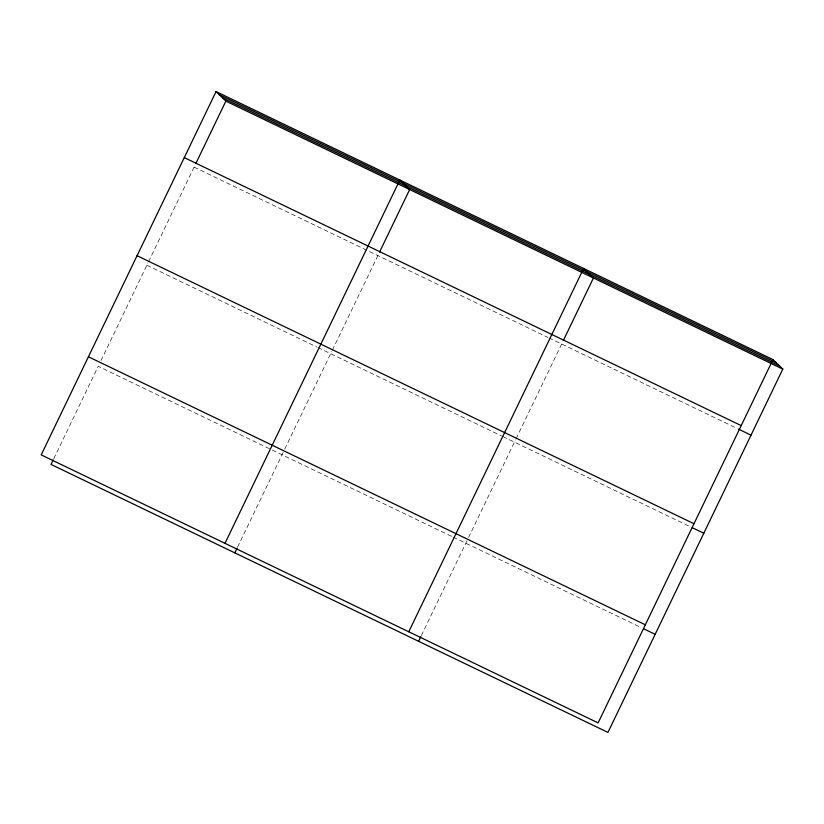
<?xml version="1.0" encoding="UTF-8"?>
<svg xmlns="http://www.w3.org/2000/svg" width="824" height="824" viewBox="0 0 824 824"><rect width="100%" height="100%" fill="white"/><g stroke="black" fill="none" stroke-linecap="round" stroke-linejoin="round"><path stroke-width="0.62" stroke-dasharray="4.12 3.09" d="M53.797 458.649L98.241 366.32L451.943 536.527M101.002 360.572L147.99 262.928M148.547 261.774L195.216 164.821M237.59 547.095L284.239 450.162M284.785 449.018L331.784 351.374M332.34 350.221L378.999 253.256M421.373 635.531L468.022 538.608M468.578 537.454L515.567 439.81M516.123 438.656L562.782 341.702M194.103 167.138L547.795 337.346M548.949 337.902L737.171 428.47M146.888 265.235L316.797 347.007M317.951 347.563L501.744 435.999M502.898 436.555L689.956 526.577M453.097 537.083L641.309 627.651"/><path stroke-width="1.24" d="M216.053 91.577L41.2 454.889L598.121 722.895L772.974 359.583L216.053 91.577L225.879 101.105L782.8 369.111L607.947 732.423L51.026 464.417L53.251 459.802M195.772 163.657L225.879 101.105M224.983 543.335L399.836 180.013L409.662 189.551L379.555 252.103M234.809 552.863L237.034 548.248M408.766 631.771L583.619 268.459L593.445 277.987L563.338 340.539M418.592 641.309L420.817 636.684M219.297 94.719L776.218 362.725M222.635 97.963L779.556 365.969M184.277 157.6L741.198 425.606M738.325 429.026L751.024 435.144M137.062 255.708L693.983 523.714M692.263 527.69L703.809 533.241M88.415 356.782L645.336 624.788M643.616 628.764L655.162 634.326M772.974 359.583L782.8 369.111"/></g></svg>
